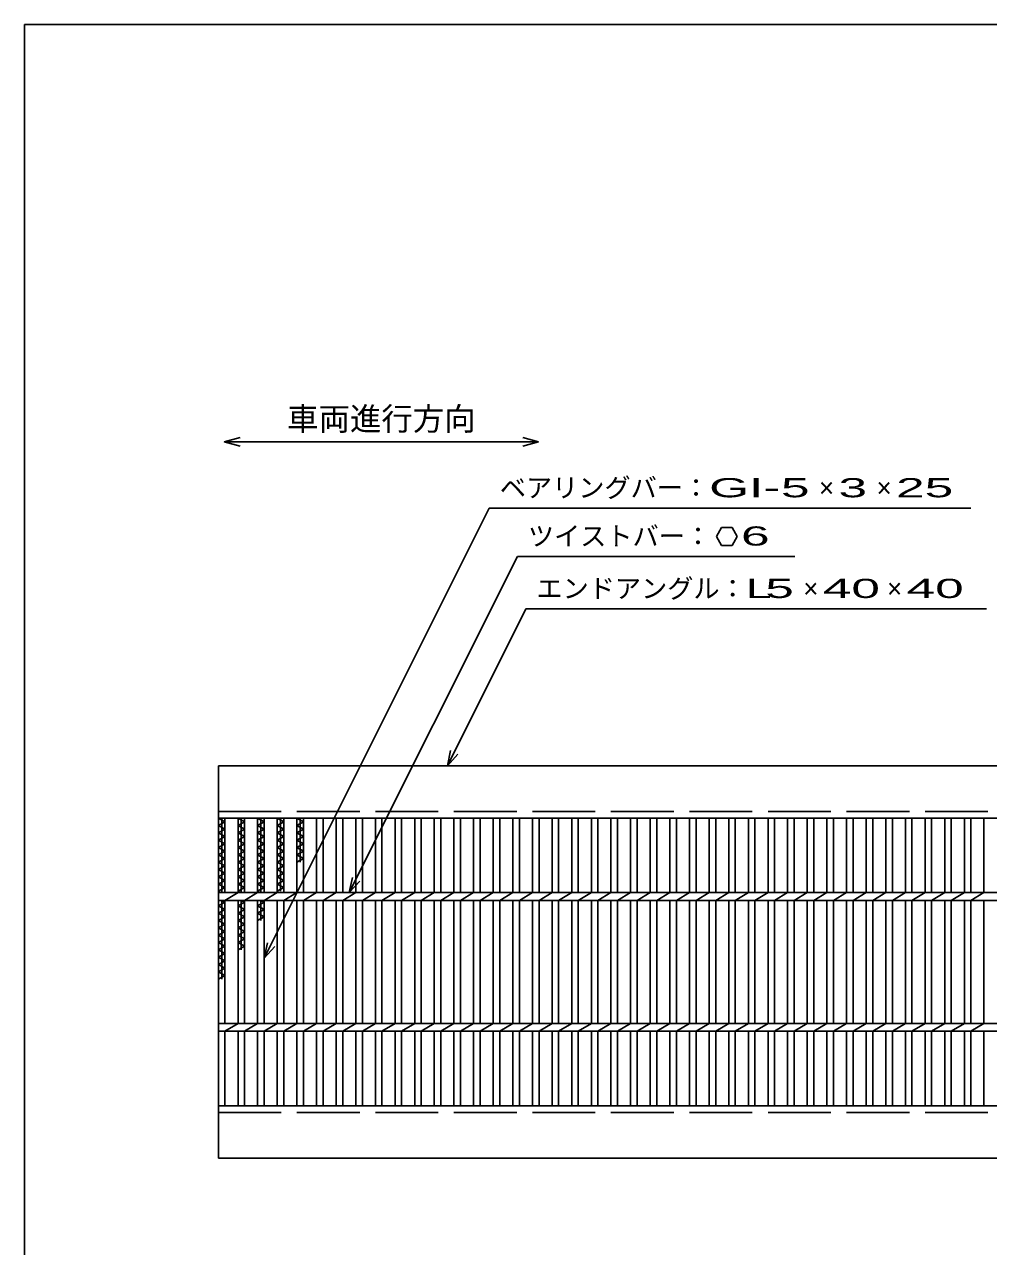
# Model space of a CAD drawing. Units: millimetres, scale not verified. Extents: x -1456 to 1385, y -1026 to 843.
# Drawn here: x -1383 to -646, y -92 to 843 of the extents above; entities that cross this region are included whole.
import ezdxf
from ezdxf.enums import TextEntityAlignment as Align

# ---------------------------------------------------------------- set-up
doc = ezdxf.new("R2010")
doc.units = ezdxf.units.MM
doc.header["$LTSCALE"] = 8
doc.linetypes.add('DASHED', pattern=[7.5, 6, -1.5])
for name, color, linetype, lineweight in [('0_2', 150, 'Continuous', 25), ('16', 3, 'Continuous', 25), ('22', 4, 'Continuous', 25)]:
    doc.layers.add(name, color=color, linetype=linetype, lineweight=lineweight)
doc.styles.add('ベクトル', font='')
doc.styles.get('ベクトル').set_extended_font_data('ベクトル')

msp = doc.modelspace()

# ---------------------------------------------------------------- linework, layer by layer
at = {"layer": '0_2'}
for p, q in [((-1383.2, -917.2), (-1383.2, 842.8)), ((-1383.2, 842.8), (1384.8, 842.8))]:
    msp.add_line(p, q, dxfattribs=at)
at = {"layer": '0_2', "color": 4}
for p, q in [((-1230.467, 523.667), (-1218.467, 526.867)), ((-1218.467, 520.467), (-1230.467, 523.667)), ((-1230.467, 523.667), (-990.467, 523.667)), ((-990.467, 523.667), (-1002.467, 526.867)), ((-1002.467, 520.467), (-990.467, 523.667))]:
    msp.add_line(p, q, dxfattribs=at)
at = {"layer": '16'}
for p, q in [((-1235, 276), (-240, 276)), ((-1235, 236), (-1235, 276)), ((-240, 236), (-1235, 236)), ((-1235, 16), (-1235, 236)), ((-1235, 236), (-1230, 236)), ((-1230, 233.2), (-1235, 236)), ((-1232.5, 179), (-1232.5, 236)), ((-1230, 179), (-1230, 236)), ((-1220, 179), (-1220, 236)), ((-1220, 236), (-1215, 236)), ((-1215, 233.2), (-1220, 236)), ((-1217.5, 179), (-1217.5, 236)), ((-1215, 179), (-1215, 236)), ((-1205, 179), (-1205, 236)), ((-1205, 236), (-1200, 236)), ((-1200, 233.2), (-1205, 236)), ((-1202.5, 179), (-1202.5, 236)), ((-1200, 179), (-1200, 236)), ((-1190, 179), (-1190, 236)), ((-1190, 236), (-1185, 236)), ((-1185, 233.2), (-1190, 236)), ((-1187.5, 180), (-1187.5, 236)), ((-1185, 179), (-1185, 236)), ((-1175, 179), (-1175, 236)), ((-1175, 236), (-1170, 236)), ((-1170, 233.2), (-1175, 236)), ((-1172.5, 202.4), (-1172.5, 236)), ((-1170, 179), (-1170, 236)), ((-1160, 179), (-1160, 236)), ((-1160, 236), (-1155, 236)), ((-1155, 179), (-1155, 236)), ((-1145, 179), (-1145, 236)), ((-1145, 236), (-1140, 236)), ((-1140, 179), (-1140, 236)), ((-1130, 179), (-1130, 236)), ((-1130, 236), (-1125, 236)), ((-1125, 179), (-1125, 236)), ((-1115, 179), (-1115, 236)), ((-1115, 236), (-1110, 236)), ((-1110, 179), (-1110, 236)), ((-1100, 179), (-1100, 236)), ((-1100, 236), (-1095, 236)), ((-1095, 179), (-1095, 236)), ((-1085, 179), (-1085, 236)), ((-1085, 236), (-1080, 236)), ((-1080, 179), (-1080, 236)), ((-1070, 179), (-1070, 236)), ((-1070, 236), (-1065, 236)), ((-1065, 179), (-1065, 236)), ((-1055, 179), (-1055, 236)), ((-1055, 236), (-1050, 236)), ((-1050, 179), (-1050, 236)), ((-1040, 179), (-1040, 236)), ((-1040, 236), (-1035, 236)), ((-1035, 179), (-1035, 236)), ((-1025, 179), (-1025, 236)), ((-1025, 236), (-1020, 236)), ((-1020, 179), (-1020, 236)), ((-1010, 179), (-1010, 236)), ((-1010, 236), (-1005, 236)), ((-1005, 179), (-1005, 236)), ((-995, 179), (-995, 236)), ((-995, 236), (-990, 236)), ((-990, 179), (-990, 236)), ((-980, 179), (-980, 236)), ((-980, 236), (-975, 236)), ((-975, 179), (-975, 236)), ((-965, 179), (-965, 236)), ((-965, 236), (-960, 236)), ((-960, 179), (-960, 236)), ((-950, 179), (-950, 236)), ((-950, 236), (-945, 236)), ((-945, 179), (-945, 236)), ((-935, 179), (-935, 236)), ((-935, 236), (-930, 236)), ((-930, 179), (-930, 236)), ((-920, 179), (-920, 236)), ((-920, 236), (-915, 236)), ((-915, 179), (-915, 236)), ((-905, 179), (-905, 236)), ((-905, 236), (-900, 236)), ((-900, 179), (-900, 236)), ((-890, 179), (-890, 236)), ((-890, 236), (-885, 236)), ((-885, 179), (-885, 236)), ((-875, 179), (-875, 236)), ((-875, 236), (-870, 236)), ((-870, 179), (-870, 236)), ((-860, 179), (-860, 236)), ((-860, 236), (-855, 236)), ((-855, 179), (-855, 236)), ((-845, 179), (-845, 236)), ((-845, 236), (-840, 236)), ((-840, 179), (-840, 236)), ((-830, 179), (-830, 236)), ((-830, 236), (-825, 236)), ((-825, 179), (-825, 236)), ((-815, 179), (-815, 236)), ((-815, 236), (-810, 236)), ((-810, 179), (-810, 236)), ((-800, 179), (-800, 236)), ((-800, 236), (-795, 236)), ((-795, 179), (-795, 236)), ((-785, 179), (-785, 236)), ((-785, 236), (-780, 236)), ((-780, 179), (-780, 236)), ((-770, 179), (-770, 236)), ((-770, 236), (-765, 236)), ((-765, 179), (-765, 236)), ((-755, 179), (-755, 236)), ((-755, 236), (-750, 236)), ((-750, 179), (-750, 236)), ((-740, 179), (-740, 236)), ((-740, 236), (-735, 236)), ((-735, 179), (-735, 236)), ((-725, 179), (-725, 236)), ((-725, 236), (-720, 236)), ((-720, 179), (-720, 236)), ((-710, 179), (-710, 236)), ((-710, 236), (-705, 236)), ((-705, 179), (-705, 236)), ((-695, 179), (-695, 236)), ((-695, 236), (-690, 236)), ((-690, 179), (-690, 236)), ((-680, 179), (-680, 236)), ((-680, 236), (-675, 236)), ((-675, 179), (-675, 236)), ((-665, 179), (-665, 236)), ((-665, 236), (-660, 236)), ((-660, 179), (-660, 236)), ((-650, 179), (-650, 236)), ((-650, 236), (-645, 236)), ((-1235, 230.4), (-1230, 233.2)), ((-1230, 227.6), (-1235, 230.4)), ((-1235, 224.8), (-1230, 227.6)), ((-1230, 222), (-1235, 224.8)), ((-1220, 230.4), (-1215, 233.2)), ((-1215, 227.6), (-1220, 230.4)), ((-1220, 224.8), (-1215, 227.6)), ((-1215, 222), (-1220, 224.8)), ((-1205, 230.4), (-1200, 233.2)), ((-1200, 227.6), (-1205, 230.4)), ((-1205, 224.8), (-1200, 227.6)), ((-1200, 222), (-1205, 224.8)), ((-1190, 230.4), (-1185, 233.2)), ((-1185, 227.6), (-1190, 230.4)), ((-1190, 224.8), (-1185, 227.6)), ((-1185, 222), (-1190, 224.8)), ((-1175, 230.4), (-1170, 233.2)), ((-1170, 227.6), (-1175, 230.4)), ((-1175, 224.8), (-1170, 227.6)), ((-1170, 222), (-1175, 224.8)), ((-1235, 219.2), (-1230, 222)), ((-1230, 216.4), (-1235, 219.2)), ((-1235, 213.6), (-1230, 216.4)), ((-1220, 219.2), (-1215, 222)), ((-1215, 216.4), (-1220, 219.2)), ((-1220, 213.6), (-1215, 216.4)), ((-1205, 219.2), (-1200, 222)), ((-1200, 216.4), (-1205, 219.2)), ((-1205, 213.6), (-1200, 216.4)), ((-1190, 219.2), (-1185, 222)), ((-1185, 216.4), (-1190, 219.2)), ((-1190, 213.6), (-1185, 216.4)), ((-1175, 219.2), (-1170, 222)), ((-1170, 216.4), (-1175, 219.2)), ((-1175, 213.6), (-1170, 216.4)), ((-1230, 210.8), (-1235, 213.6)), ((-1235, 208), (-1230, 210.8)), ((-1230, 205.2), (-1235, 208)), ((-1215, 210.8), (-1220, 213.6)), ((-1220, 208), (-1215, 210.8)), ((-1215, 205.2), (-1220, 208)), ((-1200, 210.8), (-1205, 213.6)), ((-1205, 208), (-1200, 210.8)), ((-1200, 205.2), (-1205, 208)), ((-1185, 210.8), (-1190, 213.6)), ((-1190, 208), (-1185, 210.8)), ((-1185, 205.2), (-1190, 208)), ((-1170, 210.8), (-1175, 213.6)), ((-1175, 208), (-1170, 210.8)), ((-1170, 205.2), (-1175, 208)), ((-1235, 202.4), (-1230, 205.2)), ((-1230, 199.6), (-1235, 202.4)), ((-1235, 196.8), (-1230, 199.6)), ((-1230, 194), (-1235, 196.8)), ((-1220, 202.4), (-1215, 205.2)), ((-1215, 199.6), (-1220, 202.4)), ((-1220, 196.8), (-1215, 199.6)), ((-1215, 194), (-1220, 196.8)), ((-1205, 202.4), (-1200, 205.2)), ((-1200, 199.6), (-1205, 202.4)), ((-1205, 196.8), (-1200, 199.6)), ((-1200, 194), (-1205, 196.8)), ((-1190, 202.4), (-1185, 205.2)), ((-1185, 199.6), (-1190, 202.4)), ((-1190, 196.8), (-1185, 199.6)), ((-1185, 194), (-1190, 196.8)), ((-1175, 202.4), (-1170, 205.2)), ((-1235, 191.2), (-1230, 194)), ((-1230, 188.4), (-1235, 191.2)), ((-1235, 185.6), (-1230, 188.4)), ((-1220, 191.2), (-1215, 194)), ((-1215, 188.4), (-1220, 191.2)), ((-1220, 185.6), (-1215, 188.4)), ((-1205, 191.2), (-1200, 194)), ((-1200, 188.4), (-1205, 191.2)), ((-1205, 185.6), (-1200, 188.4)), ((-1190, 191.2), (-1185, 194)), ((-1185, 188.4), (-1190, 191.2)), ((-1190, 185.6), (-1185, 188.4)), ((-1230, 182.8), (-1235, 185.6)), ((-1235, 180), (-1230, 182.8)), ((-1233.214, 179), (-1235, 180)), ((-1235, 179), (-240, 179)), ((-1235, 173), (-1235, 179)), ((-1230, 173), (-1220, 179)), ((-1215, 182.8), (-1220, 185.6)), ((-1220, 180), (-1215, 182.8)), ((-1218.214, 179), (-1220, 180)), ((-1215, 173), (-1205, 179)), ((-1200, 182.8), (-1205, 185.6)), ((-1205, 180), (-1200, 182.8)), ((-1203.214, 179), (-1205, 180)), ((-1200, 173), (-1190, 179)), ((-1185, 182.8), (-1190, 185.6)), ((-1190, 180), (-1185, 182.8)), ((-1185, 173), (-1175, 179)), ((-1170, 173), (-1160, 179)), ((-1155, 173), (-1145, 179)), ((-1140, 173), (-1130, 179)), ((-1125, 173), (-1115, 179)), ((-1110, 173), (-1100, 179)), ((-1095, 173), (-1085, 179)), ((-1080, 173), (-1070, 179)), ((-1065, 173), (-1055, 179)), ((-1050, 173), (-1040, 179)), ((-1035, 173), (-1025, 179)), ((-1020, 173), (-1010, 179)), ((-1005, 173), (-995, 179)), ((-990, 173), (-980, 179)), ((-975, 173), (-965, 179)), ((-960, 173), (-950, 179)), ((-945, 173), (-935, 179)), ((-930, 173), (-920, 179)), ((-915, 173), (-905, 179)), ((-900, 173), (-890, 179)), ((-885, 173), (-875, 179)), ((-870, 173), (-860, 179)), ((-855, 173), (-845, 179)), ((-840, 173), (-830, 179)), ((-825, 173), (-815, 179)), ((-810, 173), (-800, 179)), ((-795, 173), (-785, 179)), ((-780, 173), (-770, 179)), ((-765, 173), (-755, 179)), ((-750, 173), (-740, 179)), ((-735, 173), (-725, 179)), ((-720, 173), (-710, 179)), ((-705, 173), (-695, 179)), ((-690, 173), (-680, 179)), ((-675, 173), (-665, 179)), ((-660, 173), (-650, 179)), ((-1235, 173), (-240, 173)), ((-1235, 168.8), (-1230, 171.6)), ((-1230, 166), (-1235, 168.8)), ((-1232.5, 112.8), (-1232.5, 173)), ((-1230, 171.6), (-1232.5, 173)), ((-1230, 79), (-1230, 173)), ((-1220, 79), (-1220, 173)), ((-1220, 168.8), (-1215, 171.6)), ((-1215, 166), (-1220, 168.8)), ((-1217.5, 135.2), (-1217.5, 173)), ((-1215, 171.6), (-1217.5, 173)), ((-1215, 79), (-1215, 173)), ((-1205, 79), (-1205, 173)), ((-1205, 168.8), (-1200, 171.6)), ((-1200, 166), (-1205, 168.8)), ((-1202.5, 157.6), (-1202.5, 173)), ((-1200, 171.6), (-1202.5, 173)), ((-1200, 79), (-1200, 173)), ((-1190, 79), (-1190, 173)), ((-1185, 79), (-1185, 173)), ((-1175, 79), (-1175, 173)), ((-1170, 79), (-1170, 173)), ((-1160, 79), (-1160, 173)), ((-1155, 79), (-1155, 173)), ((-1145, 79), (-1145, 173)), ((-1140, 79), (-1140, 173)), ((-1130, 79), (-1130, 173)), ((-1125, 79), (-1125, 173)), ((-1115, 79), (-1115, 173)), ((-1110, 79), (-1110, 173)), ((-1100, 79), (-1100, 173)), ((-1095, 79), (-1095, 173)), ((-1085, 79), (-1085, 173)), ((-1080, 79), (-1080, 173)), ((-1070, 79), (-1070, 173)), ((-1065, 79), (-1065, 173)), ((-1055, 79), (-1055, 173)), ((-1050, 79), (-1050, 173)), ((-1040, 79), (-1040, 173)), ((-1035, 79), (-1035, 173)), ((-1025, 79), (-1025, 173)), ((-1020, 79), (-1020, 173)), ((-1010, 79), (-1010, 173)), ((-1005, 79), (-1005, 173)), ((-995, 79), (-995, 173)), ((-990, 79), (-990, 173)), ((-980, 79), (-980, 173)), ((-975, 79), (-975, 173)), ((-965, 79), (-965, 173)), ((-960, 79), (-960, 173)), ((-950, 79), (-950, 173)), ((-945, 79), (-945, 173)), ((-935, 79), (-935, 173)), ((-930, 79), (-930, 173)), ((-920, 79), (-920, 173)), ((-915, 79), (-915, 173)), ((-905, 79), (-905, 173)), ((-900, 79), (-900, 173)), ((-890, 79), (-890, 173)), ((-885, 79), (-885, 173)), ((-875, 79), (-875, 173)), ((-870, 79), (-870, 173)), ((-860, 79), (-860, 173)), ((-855, 79), (-855, 173)), ((-845, 79), (-845, 173)), ((-840, 79), (-840, 173)), ((-830, 79), (-830, 173)), ((-825, 79), (-825, 173)), ((-815, 79), (-815, 173)), ((-810, 79), (-810, 173)), ((-800, 79), (-800, 173)), ((-795, 79), (-795, 173)), ((-785, 79), (-785, 173)), ((-780, 79), (-780, 173)), ((-770, 79), (-770, 173)), ((-765, 79), (-765, 173)), ((-755, 79), (-755, 173)), ((-750, 79), (-750, 173)), ((-740, 79), (-740, 173)), ((-735, 79), (-735, 173)), ((-725, 79), (-725, 173)), ((-720, 79), (-720, 173)), ((-710, 79), (-710, 173)), ((-705, 79), (-705, 173)), ((-695, 79), (-695, 173)), ((-690, 79), (-690, 173)), ((-680, 79), (-680, 173)), ((-675, 79), (-675, 173)), ((-665, 79), (-665, 173)), ((-660, 79), (-660, 173)), ((-650, 79), (-650, 173)), ((-1235, 163.2), (-1230, 166)), ((-1230, 160.4), (-1235, 163.2)), ((-1235, 157.6), (-1230, 160.4)), ((-1220, 163.2), (-1215, 166)), ((-1215, 160.4), (-1220, 163.2)), ((-1220, 157.6), (-1215, 160.4)), ((-1205, 163.2), (-1200, 166)), ((-1200, 160.4), (-1205, 163.2)), ((-1205, 157.6), (-1200, 160.4)), ((-1230, 154.8), (-1235, 157.6)), ((-1235, 152), (-1230, 154.8)), ((-1230, 149.2), (-1235, 152)), ((-1215, 154.8), (-1220, 157.6)), ((-1220, 152), (-1215, 154.8)), ((-1215, 149.2), (-1220, 152)), ((-1235, 146.4), (-1230, 149.2)), ((-1230, 143.6), (-1235, 146.4)), ((-1235, 140.8), (-1230, 143.6)), ((-1230, 138), (-1235, 140.8)), ((-1220, 146.4), (-1215, 149.2)), ((-1215, 143.6), (-1220, 146.4)), ((-1220, 140.8), (-1215, 143.6)), ((-1215, 138), (-1220, 140.8)), ((-1235, 135.2), (-1230, 138)), ((-1230, 132.4), (-1235, 135.2)), ((-1235, 129.6), (-1230, 132.4)), ((-1220, 135.2), (-1215, 138)), ((-1230, 126.8), (-1235, 129.6)), ((-1235, 124), (-1230, 126.8)), ((-1230, 121.2), (-1235, 124)), ((-1235, 118.4), (-1230, 121.2)), ((-1230, 115.6), (-1235, 118.4)), ((-1235, 112.8), (-1230, 115.6)), ((-1235, 79), (-240, 79)), ((-1235, 73), (-1235, 79)), ((-1230, 73), (-1220, 79)), ((-1215, 73), (-1205, 79)), ((-1200, 73), (-1190, 79)), ((-1185, 73), (-1175, 79)), ((-1170, 73), (-1160, 79)), ((-1155, 73), (-1145, 79)), ((-1140, 73), (-1130, 79)), ((-1125, 73), (-1115, 79)), ((-1110, 73), (-1100, 79)), ((-1095, 73), (-1085, 79)), ((-1080, 73), (-1070, 79)), ((-1065, 73), (-1055, 79)), ((-1050, 73), (-1040, 79)), ((-1035, 73), (-1025, 79)), ((-1020, 73), (-1010, 79)), ((-1005, 73), (-995, 79)), ((-990, 73), (-980, 79)), ((-975, 73), (-965, 79)), ((-960, 73), (-950, 79)), ((-945, 73), (-935, 79)), ((-930, 73), (-920, 79)), ((-915, 73), (-905, 79)), ((-900, 73), (-890, 79)), ((-885, 73), (-875, 79)), ((-870, 73), (-860, 79)), ((-855, 73), (-845, 79)), ((-840, 73), (-830, 79)), ((-825, 73), (-815, 79)), ((-810, 73), (-800, 79)), ((-795, 73), (-785, 79)), ((-780, 73), (-770, 79)), ((-765, 73), (-755, 79)), ((-750, 73), (-740, 79)), ((-735, 73), (-725, 79)), ((-720, 73), (-710, 79)), ((-705, 73), (-695, 79)), ((-690, 73), (-680, 79)), ((-675, 73), (-665, 79)), ((-660, 73), (-650, 79)), ((-1235, 73), (-240, 73)), ((-1230, 16), (-1230, 73)), ((-1220, 16), (-1220, 73)), ((-1215, 16), (-1215, 73)), ((-1205, 16), (-1205, 73)), ((-1200, 16), (-1200, 73)), ((-1190, 16), (-1190, 73)), ((-1185, 16), (-1185, 73)), ((-1175, 16), (-1175, 73)), ((-1170, 16), (-1170, 73)), ((-1160, 16), (-1160, 73)), ((-1155, 16), (-1155, 73)), ((-1145, 16), (-1145, 73)), ((-1140, 16), (-1140, 73)), ((-1130, 16), (-1130, 73)), ((-1125, 16), (-1125, 73)), ((-1115, 16), (-1115, 73)), ((-1110, 16), (-1110, 73)), ((-1100, 16), (-1100, 73)), ((-1095, 16), (-1095, 73)), ((-1085, 16), (-1085, 73)), ((-1080, 16), (-1080, 73)), ((-1070, 16), (-1070, 73)), ((-1065, 16), (-1065, 73)), ((-1055, 16), (-1055, 73)), ((-1050, 16), (-1050, 73)), ((-1040, 16), (-1040, 73)), ((-1035, 16), (-1035, 73)), ((-1025, 16), (-1025, 73)), ((-1020, 16), (-1020, 73)), ((-1010, 16), (-1010, 73)), ((-1005, 16), (-1005, 73)), ((-995, 16), (-995, 73)), ((-990, 16), (-990, 73)), ((-980, 16), (-980, 73)), ((-975, 16), (-975, 73)), ((-965, 16), (-965, 73)), ((-960, 16), (-960, 73)), ((-950, 16), (-950, 73)), ((-945, 16), (-945, 73)), ((-935, 16), (-935, 73)), ((-930, 16), (-930, 73)), ((-920, 16), (-920, 73)), ((-915, 16), (-915, 73)), ((-905, 16), (-905, 73)), ((-900, 16), (-900, 73)), ((-890, 16), (-890, 73)), ((-885, 16), (-885, 73)), ((-875, 16), (-875, 73)), ((-870, 16), (-870, 73)), ((-860, 16), (-860, 73)), ((-855, 16), (-855, 73)), ((-845, 16), (-845, 73)), ((-840, 16), (-840, 73)), ((-830, 16), (-830, 73)), ((-825, 16), (-825, 73)), ((-815, 16), (-815, 73)), ((-810, 16), (-810, 73)), ((-800, 16), (-800, 73)), ((-795, 16), (-795, 73)), ((-785, 16), (-785, 73)), ((-780, 16), (-780, 73)), ((-770, 16), (-770, 73)), ((-765, 16), (-765, 73)), ((-755, 16), (-755, 73)), ((-750, 16), (-750, 73)), ((-740, 16), (-740, 73)), ((-735, 16), (-735, 73)), ((-725, 16), (-725, 73)), ((-720, 16), (-720, 73)), ((-710, 16), (-710, 73)), ((-705, 16), (-705, 73)), ((-695, 16), (-695, 73)), ((-690, 16), (-690, 73)), ((-680, 16), (-680, 73)), ((-675, 16), (-675, 73)), ((-665, 16), (-665, 73)), ((-660, 16), (-660, 73)), ((-650, 16), (-650, 73)), ((-1235, 16), (-240, 16)), ((-1235, -24), (-1235, 16)), ((-1235, 16), (-1230, 16)), ((-1220, 16), (-1215, 16)), ((-1205, 16), (-1200, 16)), ((-1190, 16), (-1185, 16)), ((-1175, 16), (-1170, 16)), ((-1160, 16), (-1155, 16)), ((-1145, 16), (-1140, 16)), ((-1130, 16), (-1125, 16)), ((-1115, 16), (-1110, 16)), ((-1100, 16), (-1095, 16)), ((-1085, 16), (-1080, 16)), ((-1070, 16), (-1065, 16)), ((-1055, 16), (-1050, 16)), ((-1040, 16), (-1035, 16)), ((-1025, 16), (-1020, 16)), ((-1010, 16), (-1005, 16)), ((-995, 16), (-990, 16)), ((-980, 16), (-975, 16)), ((-965, 16), (-960, 16)), ((-950, 16), (-945, 16)), ((-935, 16), (-930, 16)), ((-920, 16), (-915, 16)), ((-905, 16), (-900, 16)), ((-890, 16), (-885, 16)), ((-875, 16), (-870, 16)), ((-860, 16), (-855, 16)), ((-845, 16), (-840, 16)), ((-830, 16), (-825, 16)), ((-815, 16), (-810, 16)), ((-800, 16), (-795, 16)), ((-785, 16), (-780, 16)), ((-770, 16), (-765, 16)), ((-755, 16), (-750, 16)), ((-740, 16), (-735, 16)), ((-725, 16), (-720, 16)), ((-710, 16), (-705, 16)), ((-695, 16), (-690, 16)), ((-680, 16), (-675, 16)), ((-665, 16), (-660, 16)), ((-650, 16), (-645, 16)), ((-240, -24), (-1235, -24))]:
    msp.add_line(p, q, dxfattribs=at)
at = {"layer": '16', "linetype": 'DASHED'}
for p, q in [((-1235, 241), (-240, 241)), ((-1235, 11), (-240, 11))]:
    msp.add_line(p, q, dxfattribs=at)
at = {"layer": '22'}
for p, q in [((-1200, 129), (-1028, 473)), ((-1028, 473), (-660, 473)), ((-850.5, 458.212), (-854.5, 451.284)), ((-842.5, 458.212), (-850.5, 458.212)), ((-838.5, 451.2), (-842.5, 458.212)), ((-854.5, 451.284), (-850.5, 444.356)), ((-842.5, 444.356), (-838.5, 451.284)), ((-850.5, 444.356), (-842.5, 444.356)), ((-1135, 179), (-1006.5, 436)), ((-1006.5, 436), (-794.5, 436)), ((-1060, 276), (-1000, 396)), ((-1000, 396), (-648, 396)), ((-1060, 276), (-1057.6, 287.68)), ((-1060, 276), (-1052, 284.8)), ((-1135, 179), (-1132.6, 190.68)), ((-1135, 179), (-1127, 187.8)), ((-1200, 129), (-1197.6, 140.68)), ((-1200, 129), (-1192, 137.8))]:
    msp.add_line(p, q, dxfattribs=at)

# ---------------------------------------------------------------- texts
at = {"layer": '0_2', "color": 2, "style": 'ベクトル'}
msp.add_text('車両進行方向', height=17.6, dxfattribs=at).set_placement((-1182.467, 541.267), align=Align.MIDDLE_LEFT)
at = {"layer": '22', "color": 2, "style": 'ベクトル'}
for s, p in [('ベアリングバー：', (-1020, 488.6)), ('×', (-776, 488.6)), ('×', (-732, 488.6)), ('ツイストバー：', (-998.5, 451.6)), ('エンドアングル：', (-992, 411.6)), ('×', (-788, 411.6)), ('×', (-724, 411.6))]:
    msp.add_text(s, height=14.66, dxfattribs=at).set_placement(p, align=Align.MIDDLE_LEFT)
for s, width, p in [('GI-', 2, (-860, 488.6)), (' 5 ', 2, (-816, 488.6)), (' 3 ', 2, (-772, 488.6)), (' 25 ', 2, (-728, 488.6)), (' 6 ', 2, (-846.5, 451.684)), ('L', 1.8, (-832, 411.6)), (' 5 ', 2, (-828, 411.6)), (' 40 ', 2, (-784, 411.6)), (' 40 ', 2, (-720, 411.6))]:
    msp.add_text(s, height=14.66, dxfattribs=dict(at, width=width)).set_placement(p, align=Align.MIDDLE_LEFT)

doc.saveas('drawing.dxf')
